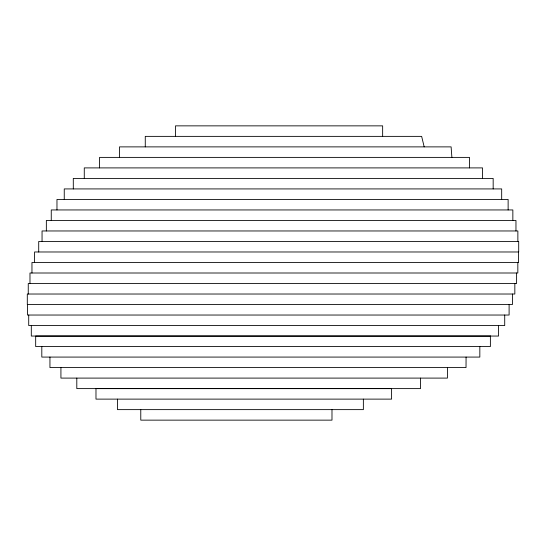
<?xml version="1.0" encoding="UTF-8"?>
<svg xmlns="http://www.w3.org/2000/svg" width="546" height="546" viewBox="0 0 546 546"><rect width="100%" height="100%" fill="white"/><g stroke="black" fill="none" stroke-linecap="round" stroke-linejoin="round"><path stroke-width="0.82" d="M424.181 146.867L421.648 136.37L145.27 136.37L145.27 146.867M451.883 157.378L451.112 146.881L119.492 146.881L119.492 157.378M518.523 251.986L518.523 262.49L31.961 262.496L31.961 273M517.867 241.469L517.867 230.965L42.049 230.965L42.049 241.469M517.833 262.496L517.833 273L29.982 273.007L29.982 283.51M516.605 273.007L516.605 283.51L28.255 283.517L28.255 294.021M515.963 230.958L515.963 220.454L46.349 220.454L46.349 230.958M514.837 283.517L514.837 294.021L27.3 294.028L27.3 304.531L512.441 304.531L512.441 294.028M512.851 220.447L512.851 209.944L51.256 209.944L51.256 220.447M509.104 304.531L509.104 315.035L27.477 315.035L27.477 304.531M508.128 209.937L508.128 199.433L56.968 199.433L56.968 209.937M504.716 315.042L504.716 325.546L28.713 325.546L28.713 315.042M501.678 199.427L501.678 188.923L64.251 188.923L64.251 199.427M498.566 325.553L498.566 336.056L31.306 336.056L31.306 325.553M493.168 188.916L493.168 178.412L73.287 178.412L73.314 188.916M482.548 178.405L482.548 167.902L84.275 167.902L84.275 178.405M479.832 346.574L479.832 357.077L41.81 357.077L41.81 346.574M469.512 167.895L469.512 157.391L99.556 157.391L99.556 167.895M466.072 357.084L466.025 367.588L49.945 367.588L49.945 357.084M447.433 367.595L447.433 378.098L60.927 378.098L60.927 367.595M420.509 378.105L420.509 388.609L76.802 388.609L76.802 378.105M382.65 136.357L382.65 125.86L175.505 125.86L175.505 136.357M363.363 399.133L363.363 409.63L117.479 409.63L117.479 399.133M331.988 409.643L331.988 420.14L140.779 420.14L140.779 409.643M38.711 251.979L38.711 241.475L518.7 241.475L518.7 251.979L34.575 251.986L34.575 262.49M490.383 336.063L35.674 336.063L35.674 346.567L490.383 346.567L490.383 336.063M391.598 388.622L95.98 388.622L95.98 399.119L391.598 399.119L391.598 388.622"/></g></svg>
